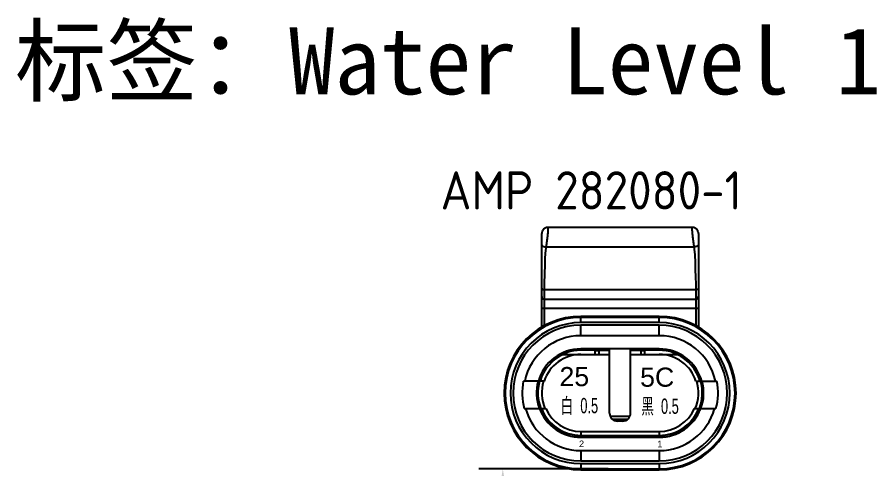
# Model space of a CAD drawing. Header units: millimetres. Extents: x 1762 to 3573, y 2019 to 2959.
# Drawn here: x 2467.22 to 2512.15, y 2725.64 to 2749.31 of the extents above; entities that cross this region are included whole.
import ezdxf

# ---------------------------------------------------------------- set-up
doc = ezdxf.new("R2010")
doc.units = ezdxf.units.MM
doc.layers.add('A-墙', color=7, linetype='Continuous')
doc.layers.add('线色线径', color=1, linetype='Continuous')
doc.layers.add('AM60', color=3, linetype='Continuous', lineweight=25)
doc.styles.get("Standard").update_dxf_attribs({"font": 'arial.ttf'})
doc.dimstyles.new('ISO-25', dxfattribs={"dimtxt": 2.5, "dimasz": 2.5, "dimexe": 1.25, "dimexo": 0.625, "dimtad": 1, "dimtxsty": 'Standard', "dimcen": 2.5, "dimadec": 0, "dimazin": 0, "dimtfac": 1, "dimtmove": 0, "dimatfit": 3, "dimfxl": 1, "dimarcsym": 0})

# ---------------------------------------------------------------- blocks, each defined once
blk = doc.blocks.new('A$C5B7A3A9B')
at = {"layer": 'AM60', "linetype": 'Continuous'}
for p, q in [((7.202, 9.288), (1.677, 9.288)), ((1.439, 5.467), (1.439, 9.055)), ((7.439, 9.055), (7.439, 5.467)), ((7.264, 8.53), (1.615, 8.53)), ((1.539, 5.523), (1.539, 6.902)), ((1.539, 6.902), (7.339, 6.902)), ((7.339, 6.902), (7.339, 5.523)), ((1.539, 6.538), (7.339, 6.538)), ((1.439, 6.188), (7.439, 6.188)), ((2.939, 5.639), (2.939, 5.879)), ((5.939, 5.879), (2.939, 5.879)), ((5.939, 5.839), (2.939, 5.839)), ((5.939, 5.639), (2.939, 5.639)), ((5.939, 5.639), (5.939, 5.879)), ((2.939, 5.139), (2.939, 5.539)), ((5.939, 5.539), (2.939, 5.539)), ((5.939, 5.139), (5.939, 5.539)), ((5.939, 5.139), (2.939, 5.139)), ((2.939, 4.63), (2.939, 4.583)), ((5.939, 4.63), (2.939, 4.63)), ((3.939, 4.569), (3.939, 4.63)), ((4.039, 2.169), (4.039, 4.63)), ((4.839, 2.169), (4.839, 4.63)), ((4.939, 4.569), (4.939, 4.63)), ((5.939, 4.63), (5.939, 4.583)), ((2.258, 4.419), (4.039, 4.419)), ((2.389, 4.489), (2.389, 4.419)), ((3.489, 4.583), (2.939, 4.583)), ((3.489, 4.419), (3.489, 4.583)), ((3.639, 4.564), (3.489, 4.564)), ((3.639, 4.419), (3.639, 4.569)), ((4.039, 4.569), (3.639, 4.569)), ((5.239, 4.569), (4.839, 4.569)), ((4.839, 4.419), (6.621, 4.419)), ((5.239, 4.569), (5.239, 4.419)), ((5.389, 4.564), (5.239, 4.564)), ((5.939, 4.583), (5.389, 4.583)), ((5.389, 4.419), (5.389, 4.583)), ((6.489, 4.419), (6.489, 4.489)), ((1.535, 3.394), (0.735, 3.394)), ((1.43, 3.544), (1.361, 3.544)), ((7.344, 3.394), (8.144, 3.394)), ((7.518, 3.544), (7.449, 3.544)), ((0.771, 2.344), (1.592, 2.344)), ((1.44, 2.319), (1.366, 2.319)), ((7.287, 2.344), (8.108, 2.344)), ((7.439, 2.319), (7.512, 2.319)), ((1.483, 2.219), (1.485, 2.219)), ((4.809, 2.038), (4.07, 2.038)), ((7.396, 2.219), (7.394, 2.219)), ((4.149, 1.938), (4.73, 1.938)), ((4.539, 1.869), (4.339, 1.869)), ((2.939, 1.469), (5.939, 1.469)), ((2.939, 1.469), (2.939, 1.319)), ((2.939, 1.319), (5.939, 1.319)), ((5.939, 1.469), (5.939, 1.319)), ((2.939, 1.314), (5.939, 1.314)), ((2.939, 1.249), (2.939, 1.314)), ((2.939, 1.249), (5.939, 1.249)), ((5.939, 1.249), (5.939, 1.314)), ((2.939, 0.739), (5.939, 0.739)), ((2.939, 0.739), (2.939, 0.339)), ((5.939, 0.739), (5.939, 0.339)), ((2.939, 0.339), (5.939, 0.339)), ((2.939, 0.239), (5.939, 0.239)), ((2.939, 0.239), (2.939, 0)), ((2.939, 0.039), (5.939, 0.039)), ((5.939, 0.239), (5.939, 0)), ((2.939, 0), (5.939, 0))]:
    blk.add_line(p, q, dxfattribs=at)
for points in [[(1.677, 9.288), (1.661, 9.287), (1.637, 9.284), (1.613, 9.279), (1.591, 9.272), (1.569, 9.262), (1.548, 9.251), (1.529, 9.237), (1.511, 9.221), (1.495, 9.204), (1.48, 9.186), (1.468, 9.166), (1.458, 9.145), (1.45, 9.123), (1.444, 9.1), (1.441, 9.078), (1.439, 9.055)], [(7.439, 9.055), (7.438, 9.078), (7.435, 9.1), (7.429, 9.123), (7.421, 9.145), (7.411, 9.166), (7.398, 9.186), (7.384, 9.204), (7.368, 9.221), (7.35, 9.237), (7.331, 9.251), (7.31, 9.262), (7.288, 9.272), (7.266, 9.279), (7.242, 9.284), (7.218, 9.287), (7.202, 9.288)]]:
    blk.add_lwpolyline(points, dxfattribs=at)
for centre, radius, start, end in [((1.539, 6.638), 0.1, 180, 270), ((7.339, 6.638), 0.1, 270, 0), ((2.939, 2.939), 2.939, 90, 270), ((2.939, 2.939), 2.9, 90, 270), ((2.939, 2.939), 2.7, 90, 270), ((5.939, 2.939), 2.939, 270, 90), ((5.939, 2.939), 2.9, 270, 90), ((5.939, 2.939), 2.7, 270, 90), ((2.939, 2.939), 2.6, 90, 270), ((5.939, 2.939), 2.6, 270, 90), ((2.939, 2.939), 2.2, 90, 168.064), ((5.939, 2.939), 2.2, 11.936, 90), ((2.939, 2.939), 1.691, 90, 164.389), ((5.939, 2.939), 1.691, 15.611, 90), ((2.939, 2.944), 1.625, 114.8116, 163.9234), ((2.939, 2.944), 1.475, 90, 162.2367), ((2.939, 2.939), 1.625, 109.7832, 114.3881), ((2.939, 2.939), 1.644, 90, 109.5462), ((5.939, 2.939), 1.644, 70.4538, 90), ((5.939, 2.944), 1.475, 17.7633, 90), ((5.939, 2.939), 1.625, 65.6119, 70.2168), ((5.939, 2.944), 1.625, 16.0766, 65.1884), ((2.939, 2.944), 2.25, 168.463, 195.466), ((2.939, 2.944), 1.7, 164.6505, 200.6673), ((2.939, 2.944), 1.648, 164.1531, 201.3516), ((2.939, 2.944), 1.501, 162.5485, 203.5697), ((5.939, 2.944), 1.501, 336.4303, 17.4515), ((5.939, 2.944), 1.648, 338.6484, 15.8469), ((5.939, 2.944), 1.7, 339.3327, 15.3495), ((5.939, 2.944), 2.25, 344.534, 11.537), ((2.939, 2.939), 2.2, 195.6913, 270), ((2.939, 2.939), 1.691, 200.604, 270), ((2.939, 2.944), 1.625, 201.6682, 270), ((2.939, 2.944), 1.475, 204.0027, 270), ((5.939, 2.939), 2.2, 270, 344.3087), ((5.939, 2.939), 1.691, 270, 339.396), ((5.939, 2.944), 1.625, 270, 338.3318), ((5.939, 2.944), 1.475, 270, 335.9973), ((2.939, 2.939), 1.625, 206.3004, 270), ((4.339, 2.169), 0.3, 180, 270), ((4.539, 2.169), 0.3, 270, 0), ((5.939, 2.939), 1.625, 270, 333.6996)]:
    blk.add_arc(centre, radius, start, end, dxfattribs=at)
for centre, start_param, end_param in [((2.939, 5.55), -3.723981, -3.676419), ((5.939, 5.55), -2.606766, -2.559205)]:
    blk.add_ellipse(centre, major_axis=(0, 3.871), ratio=0.738419, start_param=start_param, end_param=end_param, dxfattribs=at)
for points, knots in [([(1.615, 8.53), (1.617, 8.55), (1.622, 8.59), (1.632, 8.673), (1.644, 8.759), (1.655, 8.846), (1.663, 8.91), (1.67, 8.972), (1.677, 9.031), (1.682, 9.086), (1.686, 9.129), (1.688, 9.16), (1.689, 9.182), (1.689, 9.201), (1.69, 9.219), (1.689, 9.235), (1.689, 9.248), (1.688, 9.26), (1.686, 9.269), (1.685, 9.274), (1.684, 9.278), (1.683, 9.281), (1.682, 9.283), (1.681, 9.285), (1.68, 9.287), (1.678, 9.288), (1.677, 9.288), (1.677, 9.288)], [0, 0, 0, 0, 0.077065, 0.158621, 0.329516, 0.415942, 0.501062, 0.583417, 0.661574, 0.734154, 0.799858, 0.829757, 0.857504, 0.882977, 0.906069, 0.926687, 0.944755, 0.960216, 0.973035, 0.978455, 0.98322, 0.987342, 0.990843, 0.99376, 0.996162, 0.998173, 1, 1, 1, 1]), ([(7.202, 9.288), (7.201, 9.288), (7.2, 9.288), (7.199, 9.287), (7.198, 9.285), (7.197, 9.283), (7.196, 9.281), (7.195, 9.278), (7.194, 9.274), (7.193, 9.269), (7.191, 9.26), (7.19, 9.248), (7.19, 9.235), (7.189, 9.219), (7.19, 9.201), (7.19, 9.182), (7.191, 9.16), (7.193, 9.129), (7.197, 9.086), (7.202, 9.031), (7.209, 8.972), (7.216, 8.91), (7.224, 8.846), (7.235, 8.759), (7.247, 8.673), (7.257, 8.59), (7.262, 8.55), (7.264, 8.53)], [0, 0, 0, 0, 0.001827, 0.003838, 0.00624, 0.009157, 0.012658, 0.01678, 0.021545, 0.026965, 0.039784, 0.055245, 0.073313, 0.093931, 0.117023, 0.142496, 0.170243, 0.200142, 0.265846, 0.338426, 0.416583, 0.498938, 0.584058, 0.670484, 0.841379, 0.922935, 1, 1, 1, 1]), ([(1.439, 8.62), (1.439, 8.618), (1.44, 8.614), (1.443, 8.607), (1.447, 8.6), (1.453, 8.593), (1.46, 8.586), (1.469, 8.579), (1.48, 8.572), (1.496, 8.564), (1.518, 8.554), (1.548, 8.544), (1.581, 8.536), (1.603, 8.532), (1.615, 8.53)], [0, 0, 0, 0, 0.032413, 0.067586, 0.10671, 0.150526, 0.199405, 0.253443, 0.312532, 0.376415, 0.516927, 0.67106, 0.833898, 1, 1, 1, 1]), ([(7.439, 8.62), (7.439, 8.618), (7.439, 8.614), (7.436, 8.607), (7.432, 8.6), (7.426, 8.593), (7.419, 8.586), (7.41, 8.579), (7.399, 8.572), (7.383, 8.564), (7.361, 8.554), (7.331, 8.544), (7.298, 8.536), (7.276, 8.532), (7.264, 8.53)], [0, 0, 0, 0, 0.032413, 0.067586, 0.10671, 0.150526, 0.199405, 0.253443, 0.312532, 0.376415, 0.516927, 0.67106, 0.833898, 1, 1, 1, 1]), ([(1.539, 6.902), (1.539, 7.037), (1.546, 7.241), (1.558, 7.513), (1.565, 7.717), (1.568, 7.921), (1.573, 8.124), (1.585, 8.328), (1.603, 8.463), (1.615, 8.53)], [0, 0, 0, 0, 0.249908, 0.374886, 0.499853, 0.624809, 0.74977, 0.874782, 1, 1, 1, 1]), ([(7.264, 8.53), (7.276, 8.463), (7.294, 8.328), (7.306, 8.124), (7.31, 7.954), (7.312, 7.836), (7.313, 7.768), (7.315, 7.7), (7.317, 7.615), (7.322, 7.479), (7.333, 7.241), (7.339, 7.037), (7.339, 6.902)], [0, 0, 0, 0, 0.125218, 0.250229, 0.37519, 0.437668, 0.468907, 0.500146, 0.562629, 0.625115, 0.750092, 1, 1, 1, 1]), ([(1.439, 6.953), (1.439, 6.951), (1.44, 6.948), (1.442, 6.941), (1.446, 6.934), (1.451, 6.929), (1.458, 6.923), (1.469, 6.916), (1.484, 6.91), (1.501, 6.905), (1.52, 6.902), (1.533, 6.902), (1.539, 6.902)], [0, 0, 0, 0, 0.041589, 0.084263, 0.176226, 0.227102, 0.281658, 0.402075, 0.537004, 0.684071, 0.83979, 1, 1, 1, 1]), ([(7.439, 6.953), (7.439, 6.951), (7.439, 6.948), (7.437, 6.941), (7.433, 6.934), (7.428, 6.929), (7.421, 6.923), (7.41, 6.916), (7.395, 6.91), (7.377, 6.905), (7.359, 6.902), (7.346, 6.902), (7.339, 6.902)], [0, 0, 0, 0, 0.041589, 0.084263, 0.176226, 0.227102, 0.281658, 0.402076, 0.537004, 0.684071, 0.83979, 1, 1, 1, 1])]:
    blk.add_open_spline(points, degree=3, knots=knots, dxfattribs=at)
at = {"layer": 'AM60', "color": 1, "lineweight": 5}
for s, p in [('2', (2.867, 0.872)), ('1', (5.861, 0.864))]:
    blk.add_text(s, height=0.25, dxfattribs=at).set_placement(p)
blk = doc.blocks.new('*D310')
at = {"color": 0, "lineweight": -2, "transparency": 16777216}
for p, q in [((2498.108, 2725.691), (2491.351, 2725.691)), ((2492.601, 2692.52), (2492.601, 2723.191)), ((2498.108, 2690.02), (2491.351, 2690.02))]:
    blk.add_line(p, q, dxfattribs=at)
at = {"color": 0, "transparency": 16777216}
for points in [[(2492.185, 2723.191), (2493.018, 2723.191), (2492.601, 2725.691)], [(2492.185, 2692.52), (2493.018, 2692.52), (2492.601, 2690.02)]]:
    blk.add_solid(points, dxfattribs=at)
at = {"layer": 'Defpoints', "color": 0, "transparency": 16777216}
for p in [(2492.601, 2725.691), (2498.733, 2725.691), (2498.733, 2690.02)]:
    blk.add_point(p, dxfattribs=at)
at = {"color": 3, "transparency": 16777216, "insert": (2490.7, 2707.855), "char_height": 2.5, "attachment_point": 5, "rotation": 90}
blk.add_mtext('500', dxfattribs=at)

msp = doc.modelspace()

# ---------------------------------------------------------------- block references
at = {"layer": 'A-墙', "xscale": 1.365339990431428, "yscale": 1.365339990431428, "zscale": 1.365339990431428}
msp.add_blockref('A$C5B7A3A9B', (2492.671, 2725.637), dxfattribs=at)

# ---------------------------------------------------------------- texts
at = {"layer": 'AM60', "lineweight": 5}
for s, p in [('25', (2495.562, 2730.014)), ('5C', (2499.778, 2729.983))]:
    msp.add_text(s, height=1, dxfattribs=at).set_placement(p)
at = {"layer": 'AM60', "attachment_point": 1}
for s, width, insert, char_height in [('{\\fSimSun|b0|i0|c134|p2;\\C3;标签：Water Level 1}', 50.04824, (2467.104, 2748.779), 3.5), ('{\\Fisocp,gbcbig|c134;\\C3;AMP 282080-1}', 36.31, (2489.348, 2741.255), 2)]:
    msp.add_mtext_dynamic_manual_height_columns(s, width=width, gutter_width=12.5, heights=[0], dxfattribs=dict(at, insert=insert, char_height=char_height))
at = {"layer": '线色线径', "lineweight": 5, "width": 0.6}
for s, p in [('白  0.5', (2495.625, 2728.595)), ('黑  0.5', (2499.841, 2728.563))]:
    msp.add_text(s, height=0.8, dxfattribs=at).set_placement(p)

# ---------------------------------------------------------------- dimensions: what is measured, and where the dimension line sits
at = {"color": 1}
dim = msp.add_linear_dim(base=(2492.601, 2725.691), p1=(2498.733, 2690.02), p2=(2498.733, 2725.691), angle=90, text='500', dimstyle='ISO-25', override={"dimclrt": 3}, dxfattribs=at)
dim.commit()
dim.dimension.update_dxf_attribs({"geometry": '*D310', "text_midpoint": (2490.7, 2707.855)})

doc.saveas('drawing.dxf')
